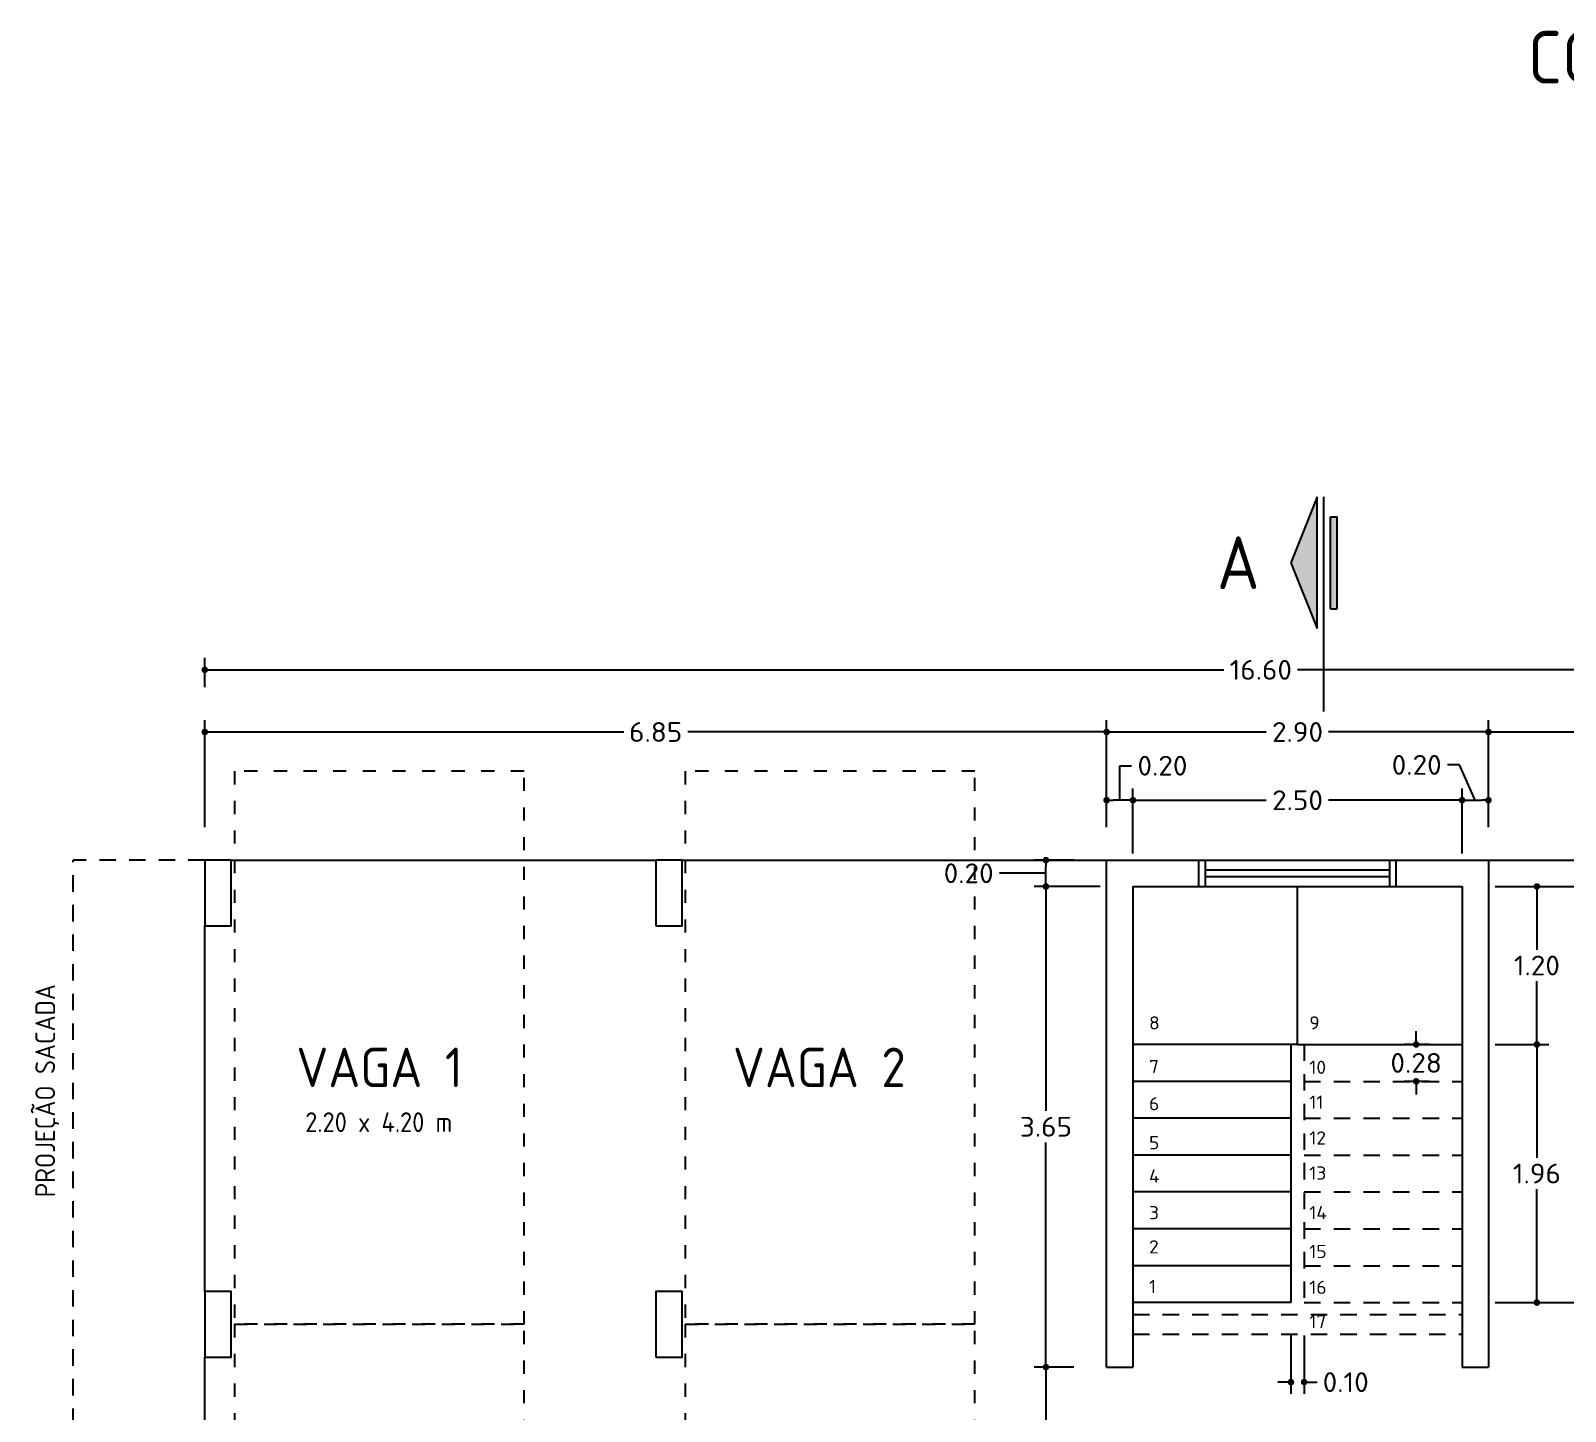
# Model space of a CAD drawing. Extents: x -45.1 to 25.3, y 0 to 51.8.
# Drawn here: x -43.36 to -31.7, y 6.83 to 17.31 of the extents above; entities that cross this region are included whole.
import ezdxf
from ezdxf.enums import TextEntityAlignment as Align

# ---------------------------------------------------------------- set-up
doc = ezdxf.new("R2010")
doc.units = 0
doc.header["$MEASUREMENT"] = 0
doc.linetypes.add('DOT2', pattern=[0.125, 0, -0.125])
doc.linetypes.add('HIDDEN2', pattern=[0.1875, 0.125, -0.0625])
doc.layers.get('0').update_dxf_attribs({"linetype": 'CONTINUOUS'})
doc.layers.get('Defpoints').update_dxf_attribs({"linetype": 'CONTINUOUS'})
for name, color, linetype in [('COTA', 1, 'CONTINUOUS'), ('PAREDE', 4, 'CONTINUOUS'), ('PROJECAO', 1, 'HIDDEN2'), ('VISTA', 251, 'CONTINUOUS')]:
    doc.layers.add(name, color=color, linetype=linetype)
doc.styles.get("Standard").update_dxf_attribs({"font": 'isocp.shx', "width": 1.2})
doc.styles.add('TCTABELA-TXT', font='isocp.shx')
doc.dimstyles.new('eixos', dxfattribs={"dimscale": 0.5, "dimtxt": 0.3, "dimasz": 0.1, "dimexe": 0.18, "dimexo": 0.5, "dimgap": 0.09, "dimtad": 0, "dimtih": 1, "dimtoh": 1, "dimzin": 0, "dimdsep": 46, "dimtxsty": 'Standard', "dimblk": 'DOT', "dimcen": 0.09, "dimadec": 0, "dimazin": 0, "dimtfac": 1, "dimtofl": 0, "dimtmove": 0, "dimatfit": 3, "dimfxl": 1, "dimtolj": 1, "dimtzin": 0, "dimarcsym": 0})

# ---------------------------------------------------------------- blocks, each defined once
blk = doc.blocks.new('ntc')
for p, q in [((0, 0.25), (-0.5, 0.05)), ((0.5, 0.05), (0, 0.25)), ((-0.5, 0.05), (0.5, 0.05)), ((-0.35, -0.05), (0.35, -0.05)), ((-0.35, -0.05), (-0.35, -0.1)), ((-0.35, -0.1), (0.35, -0.1)), ((0.35, -0.05), (0.35, -0.1))]:
    blk.add_line(p, q)
for points in [[(-0.5, 0.05), (0.5, 0.05), (0, 0.25), (0.5, 0.05)], [(-0.35, -0.1), (-0.35, -0.05), (0.35, -0.1), (0.35, -0.05)]]:
    blk.add_solid(points)
blk = doc.blocks.new('_Dot')
at = {"color": 0, "linetype": 'ByBlock', "lineweight": -2}
blk.add_line((-0.5, 0), (-1, 0), dxfattribs=at)
at = {"color": 0, "linetype": 'ByBlock', "const_width": 0.5}
blk.add_lwpolyline([(-0.25, 0, 1), (0.25, 0, 1)], format="xyb", close=True, dxfattribs=at)
blk = doc.blocks.new('*D56')
at = {"layer": 'COTA', "color": 0, "lineweight": -2, "transparency": 16777216}
for p, q in [((-35.436, 7.163), (-35.737, 7.163)), ((-35.647, 7.113), (-35.647, 6.683)), ((-35.647, 6.013), (-35.647, 6.443)), ((-35.236, 5.963), (-35.737, 5.963))]:
    blk.add_line(p, q, dxfattribs=at)
at = {"layer": 'Defpoints', "color": 0, "transparency": 16777216}
for p in [(-35.647, 7.163), (-35.186, 7.163), (-34.986, 5.963)]:
    blk.add_point(p, dxfattribs=at)
at = {"layer": 'COTA', "color": 0, "lineweight": -2, "transparency": 16777216, "xscale": 0.05, "yscale": 0.05, "zscale": 0.05}
for p, rotation in [((-35.647, 7.163), 90), ((-35.647, 5.963), 270)]:
    blk.add_blockref('_Dot', p, dxfattribs=dict(at, rotation=rotation))
at = {"layer": 'COTA', "color": 0, "transparency": 16777216, "insert": (-35.647, 6.563), "char_height": 0.15, "attachment_point": 5}
blk.add_mtext('\\A1;1.20', dxfattribs=at)
blk = doc.blocks.new('*D57')
at = {"layer": 'COTA', "color": 0, "lineweight": -2, "transparency": 16777216}
for p, q in [((-35.236, 10.813), (-35.737, 10.813)), ((-35.647, 10.763), (-35.647, 9.108)), ((-35.647, 7.213), (-35.647, 8.868)), ((-35.436, 7.163), (-35.737, 7.163))]:
    blk.add_line(p, q, dxfattribs=at)
at = {"layer": 'Defpoints', "color": 0, "transparency": 16777216}
for p in [(-35.647, 10.813), (-34.986, 10.813), (-35.186, 7.163)]:
    blk.add_point(p, dxfattribs=at)
at = {"layer": 'COTA', "color": 0, "lineweight": -2, "transparency": 16777216, "xscale": 0.05, "yscale": 0.05, "zscale": 0.05}
for p, rotation in [((-35.647, 10.813), 90), ((-35.647, 7.163), 270)]:
    blk.add_blockref('_Dot', p, dxfattribs=dict(at, rotation=rotation))
at = {"layer": 'COTA', "color": 0, "transparency": 16777216, "insert": (-35.647, 8.988), "char_height": 0.15, "attachment_point": 5}
blk.add_mtext('\\A1;3.65', dxfattribs=at)
blk = doc.blocks.new('*D58')
at = {"layer": 'COTA', "color": 0, "lineweight": -2, "transparency": 16777216}
for p, q in [((-42.036, 11.263), (-42.036, 12.076)), ((-35.186, 11.263), (-35.186, 12.076)), ((-41.986, 11.986), (-38.854, 11.986)), ((-35.236, 11.986), (-38.368, 11.986))]:
    blk.add_line(p, q, dxfattribs=at)
at = {"layer": 'Defpoints', "color": 0, "transparency": 16777216}
for p in [(-35.186, 11.986), (-42.036, 11.013), (-35.186, 11.013)]:
    blk.add_point(p, dxfattribs=at)
at = {"layer": 'COTA', "color": 0, "lineweight": -2, "transparency": 16777216, "xscale": 0.05, "yscale": 0.05, "zscale": 0.05, "rotation": 180}
blk.add_blockref('_Dot', (-42.036, 11.986), dxfattribs=at)
at = {"layer": 'COTA', "color": 0, "lineweight": -2, "transparency": 16777216, "xscale": 0.05, "yscale": 0.05, "zscale": 0.05}
blk.add_blockref('_Dot', (-35.186, 11.986), dxfattribs=at)
at = {"layer": 'COTA', "color": 0, "transparency": 16777216, "insert": (-38.611, 11.986), "char_height": 0.15, "attachment_point": 5}
blk.add_mtext('\\A1;6.85', dxfattribs=at)
blk = doc.blocks.new('*D59')
at = {"layer": 'COTA', "color": 0, "lineweight": -2, "transparency": 16777216}
for p, q in [((-35.186, 11.263), (-35.186, 12.076)), ((-32.286, 11.263), (-32.286, 12.076)), ((-35.136, 11.986), (-33.973, 11.986)), ((-32.336, 11.986), (-33.5, 11.986))]:
    blk.add_line(p, q, dxfattribs=at)
at = {"layer": 'Defpoints', "color": 0, "transparency": 16777216}
for p in [(-32.286, 11.986), (-35.186, 11.013), (-32.286, 11.013)]:
    blk.add_point(p, dxfattribs=at)
at = {"layer": 'COTA', "color": 0, "lineweight": -2, "transparency": 16777216, "xscale": 0.05, "yscale": 0.05, "zscale": 0.05, "rotation": 180}
blk.add_blockref('_Dot', (-35.186, 11.986), dxfattribs=at)
at = {"layer": 'COTA', "color": 0, "lineweight": -2, "transparency": 16777216, "xscale": 0.05, "yscale": 0.05, "zscale": 0.05}
blk.add_blockref('_Dot', (-32.286, 11.986), dxfattribs=at)
at = {"layer": 'COTA', "color": 0, "transparency": 16777216, "insert": (-33.736, 11.986), "char_height": 0.15, "attachment_point": 5}
blk.add_mtext('\\A1;2.90', dxfattribs=at)
blk = doc.blocks.new('*D60')
at = {"layer": 'COTA', "color": 0, "lineweight": -2, "transparency": 16777216}
for p, q in [((-32.286, 11.263), (-32.286, 12.076)), ((-25.436, 11.263), (-25.436, 12.076)), ((-32.236, 11.986), (-29.104, 11.986)), ((-25.486, 11.986), (-28.618, 11.986))]:
    blk.add_line(p, q, dxfattribs=at)
at = {"layer": 'Defpoints', "color": 0, "transparency": 16777216}
for p in [(-25.436, 11.986), (-32.286, 11.013), (-25.436, 11.013)]:
    blk.add_point(p, dxfattribs=at)
at = {"layer": 'COTA', "color": 0, "lineweight": -2, "transparency": 16777216, "xscale": 0.05, "yscale": 0.05, "zscale": 0.05, "rotation": 180}
blk.add_blockref('_Dot', (-32.286, 11.986), dxfattribs=at)
at = {"layer": 'COTA', "color": 0, "lineweight": -2, "transparency": 16777216, "xscale": 0.05, "yscale": 0.05, "zscale": 0.05}
blk.add_blockref('_Dot', (-25.436, 11.986), dxfattribs=at)
at = {"layer": 'COTA', "color": 0, "transparency": 16777216, "insert": (-28.861, 11.986), "char_height": 0.15, "attachment_point": 5}
blk.add_mtext('\\A1;6.85', dxfattribs=at)
blk = doc.blocks.new('*D62')
at = {"layer": 'COTA', "color": 0, "lineweight": -2, "transparency": 16777216}
for p, q in [((-35.436, 11.013), (-35.737, 11.013)), ((-35.647, 10.863), (-35.647, 10.963)), ((-35.91, 10.913), (-36, 10.913)), ((-35.647, 10.913), (-35.91, 10.913)), ((-35.236, 10.813), (-35.737, 10.813))]:
    blk.add_line(p, q, dxfattribs=at)
at = {"layer": 'Defpoints', "color": 0, "transparency": 16777216}
for p in [(-35.647, 11.013), (-35.186, 11.013), (-34.986, 10.813)]:
    blk.add_point(p, dxfattribs=at)
at = {"layer": 'COTA', "color": 0, "lineweight": -2, "transparency": 16777216, "xscale": 0.05, "yscale": 0.05, "zscale": 0.05}
for p, rotation in [((-35.647, 11.013), 90), ((-35.647, 10.813), 270)]:
    blk.add_blockref('_Dot', p, dxfattribs=dict(at, rotation=rotation))
at = {"layer": 'COTA', "color": 0, "transparency": 16777216, "insert": (-36.234, 10.913), "char_height": 0.15, "attachment_point": 5}
blk.add_mtext('\\A1;0.20', dxfattribs=at)
blk = doc.blocks.new('*D65')
at = {"layer": 'COTA', "color": 0, "lineweight": -2, "transparency": 16777216}
for p, q in [((-34.986, 11.063), (-34.986, 11.558)), ((-32.486, 11.063), (-32.486, 11.558)), ((-34.936, 11.468), (-33.973, 11.468)), ((-32.536, 11.468), (-33.5, 11.468))]:
    blk.add_line(p, q, dxfattribs=at)
at = {"layer": 'Defpoints', "color": 0, "transparency": 16777216}
for p in [(-32.486, 11.468), (-34.986, 10.813), (-32.486, 10.813)]:
    blk.add_point(p, dxfattribs=at)
at = {"layer": 'COTA', "color": 0, "lineweight": -2, "transparency": 16777216, "xscale": 0.05, "yscale": 0.05, "zscale": 0.05, "rotation": 180}
blk.add_blockref('_Dot', (-34.986, 11.468), dxfattribs=at)
at = {"layer": 'COTA', "color": 0, "lineweight": -2, "transparency": 16777216, "xscale": 0.05, "yscale": 0.05, "zscale": 0.05}
blk.add_blockref('_Dot', (-32.486, 11.468), dxfattribs=at)
at = {"layer": 'COTA', "color": 0, "transparency": 16777216, "insert": (-33.736, 11.468), "char_height": 0.15, "attachment_point": 5}
blk.add_mtext('\\A1;2.50', dxfattribs=at)
blk = doc.blocks.new('*D66')
at = {"layer": 'COTA', "color": 0, "lineweight": -2, "transparency": 16777216}
for p, q in [((-32.506, 11.736), (-32.596, 11.736)), ((-32.386, 11.468), (-32.506, 11.736)), ((-32.486, 11.063), (-32.486, 11.558)), ((-32.286, 11.263), (-32.286, 11.558)), ((-32.436, 11.468), (-32.336, 11.468))]:
    blk.add_line(p, q, dxfattribs=at)
at = {"layer": 'Defpoints', "color": 0, "transparency": 16777216}
for p in [(-32.286, 11.468), (-32.286, 11.013), (-32.486, 10.813)]:
    blk.add_point(p, dxfattribs=at)
at = {"layer": 'COTA', "color": 0, "lineweight": -2, "transparency": 16777216, "xscale": 0.05, "yscale": 0.05, "zscale": 0.05, "rotation": 180}
blk.add_blockref('_Dot', (-32.486, 11.468), dxfattribs=at)
at = {"layer": 'COTA', "color": 0, "lineweight": -2, "transparency": 16777216, "xscale": 0.05, "yscale": 0.05, "zscale": 0.05}
blk.add_blockref('_Dot', (-32.286, 11.468), dxfattribs=at)
at = {"layer": 'COTA', "color": 0, "transparency": 16777216, "insert": (-32.831, 11.736), "char_height": 0.15, "attachment_point": 5}
blk.add_mtext('\\A1;0.20', dxfattribs=at)
blk = doc.blocks.new('*D67')
at = {"layer": 'COTA', "color": 0, "lineweight": -2, "transparency": 16777216}
for p, q in [((-35.086, 11.468), (-35.086, 11.73)), ((-35.086, 11.73), (-34.996, 11.73)), ((-35.186, 11.513), (-35.186, 11.558)), ((-34.986, 11.063), (-34.986, 11.558)), ((-35.036, 11.468), (-35.136, 11.468))]:
    blk.add_line(p, q, dxfattribs=at)
at = {"layer": 'Defpoints', "color": 0, "transparency": 16777216}
for p in [(-35.186, 11.468), (-35.186, 11.263), (-34.986, 10.813)]:
    blk.add_point(p, dxfattribs=at)
at = {"layer": 'COTA', "color": 0, "lineweight": -2, "transparency": 16777216, "xscale": 0.05, "yscale": 0.05, "zscale": 0.05, "rotation": 180}
blk.add_blockref('_Dot', (-35.186, 11.468), dxfattribs=at)
at = {"layer": 'COTA', "color": 0, "lineweight": -2, "transparency": 16777216, "xscale": 0.05, "yscale": 0.05, "zscale": 0.05}
blk.add_blockref('_Dot', (-34.986, 11.468), dxfattribs=at)
at = {"layer": 'COTA', "color": 0, "transparency": 16777216, "insert": (-34.762, 11.73), "char_height": 0.15, "attachment_point": 5}
blk.add_mtext('\\A1;0.20', dxfattribs=at)
blk = doc.blocks.new('*D68')
at = {"layer": 'COTA', "color": 0, "lineweight": -2, "transparency": 16777216}
for p, q in [((-42.036, 12.326), (-42.036, 12.548)), ((-25.436, 12.326), (-25.436, 12.548)), ((-41.986, 12.458), (-34.295, 12.458)), ((-25.486, 12.458), (-33.736, 12.458))]:
    blk.add_line(p, q, dxfattribs=at)
at = {"layer": 'Defpoints', "color": 0, "transparency": 16777216}
for p in [(-25.436, 12.458), (-42.036, 12.076), (-25.436, 12.076)]:
    blk.add_point(p, dxfattribs=at)
at = {"layer": 'COTA', "color": 0, "lineweight": -2, "transparency": 16777216, "xscale": 0.05, "yscale": 0.05, "zscale": 0.05, "rotation": 180}
blk.add_blockref('_Dot', (-42.036, 12.458), dxfattribs=at)
at = {"layer": 'COTA', "color": 0, "lineweight": -2, "transparency": 16777216, "xscale": 0.05, "yscale": 0.05, "zscale": 0.05}
blk.add_blockref('_Dot', (-25.436, 12.458), dxfattribs=at)
at = {"layer": 'COTA', "color": 0, "transparency": 16777216, "insert": (-34.015, 12.458), "char_height": 0.15, "attachment_point": 5}
blk.add_mtext('\\A1;16.60', dxfattribs=at)
blk = doc.blocks.new('*D72')
at = {"layer": 'COTA', "color": 0, "lineweight": -2, "transparency": 16777216}
for p, q in [((-32.236, 10.813), (-31.376, 10.813)), ((-31.466, 10.763), (-31.466, 9.353)), ((-31.466, 7.703), (-31.466, 9.113)), ((-32.236, 7.653), (-31.376, 7.653))]:
    blk.add_line(p, q, dxfattribs=at)
at = {"layer": 'Defpoints', "color": 0, "transparency": 16777216}
for p in [(-32.486, 10.813), (-31.466, 10.813), (-32.486, 7.653)]:
    blk.add_point(p, dxfattribs=at)
at = {"layer": 'COTA', "color": 0, "lineweight": -2, "transparency": 16777216, "xscale": 0.05, "yscale": 0.05, "zscale": 0.05}
for p, rotation in [((-31.466, 10.813), 90), ((-31.466, 7.653), 270)]:
    blk.add_blockref('_Dot', p, dxfattribs=dict(at, rotation=rotation))
at = {"layer": 'COTA', "color": 0, "transparency": 16777216, "insert": (-31.466, 9.233), "char_height": 0.15, "attachment_point": 5}
blk.add_mtext('\\A1;3.16', dxfattribs=at)
blk = doc.blocks.new('*D97')
at = {"layer": 'COTA', "color": 0, "lineweight": -2, "transparency": 16777216}
for p, q in [((-32.236, 10.813), (-31.828, 10.813)), ((-31.918, 10.763), (-31.918, 10.333)), ((-31.918, 9.663), (-31.918, 10.093)), ((-32.236, 9.613), (-31.828, 9.613))]:
    blk.add_line(p, q, dxfattribs=at)
at = {"layer": 'Defpoints', "color": 0, "transparency": 16777216}
for p in [(-32.486, 10.813), (-32.486, 9.613), (-31.918, 9.613)]:
    blk.add_point(p, dxfattribs=at)
at = {"layer": 'COTA', "color": 0, "lineweight": -2, "transparency": 16777216, "xscale": 0.05, "yscale": 0.05, "zscale": 0.05}
for p, rotation in [((-31.918, 10.813), 90), ((-31.918, 9.613), 270)]:
    blk.add_blockref('_Dot', p, dxfattribs=dict(at, rotation=rotation))
at = {"layer": 'COTA', "color": 0, "transparency": 16777216, "insert": (-31.918, 10.213), "char_height": 0.15, "attachment_point": 5}
blk.add_mtext('\\A1;1.20', dxfattribs=at)
blk = doc.blocks.new('*D98')
at = {"layer": 'COTA', "color": 0, "lineweight": -2, "transparency": 16777216}
for p, q in [((-32.236, 9.613), (-31.828, 9.613)), ((-31.918, 9.563), (-31.918, 8.753)), ((-31.918, 7.703), (-31.918, 8.513)), ((-32.236, 7.653), (-31.828, 7.653))]:
    blk.add_line(p, q, dxfattribs=at)
at = {"layer": 'Defpoints', "color": 0, "transparency": 16777216}
for p in [(-32.486, 9.613), (-32.486, 7.653), (-31.918, 7.653)]:
    blk.add_point(p, dxfattribs=at)
at = {"layer": 'COTA', "color": 0, "lineweight": -2, "transparency": 16777216, "xscale": 0.05, "yscale": 0.05, "zscale": 0.05}
for p, rotation in [((-31.918, 9.613), 90), ((-31.918, 7.653), 270)]:
    blk.add_blockref('_Dot', p, dxfattribs=dict(at, rotation=rotation))
at = {"layer": 'COTA', "color": 0, "transparency": 16777216, "insert": (-31.918, 8.633), "char_height": 0.15, "attachment_point": 5}
blk.add_mtext('\\A1;1.96', dxfattribs=at)
blk = doc.blocks.new('*D99')
at = {"layer": 'COTA', "color": 0, "lineweight": -2, "transparency": 16777216}
for p, q in [((-32.835, 9.663), (-32.835, 9.713)), ((-32.736, 9.613), (-32.925, 9.613)), ((-32.736, 9.333), (-32.925, 9.333)), ((-32.835, 9.283), (-32.835, 9.233))]:
    blk.add_line(p, q, dxfattribs=at)
at = {"layer": 'Defpoints', "color": 0, "transparency": 16777216}
for p in [(-32.486, 9.613), (-32.835, 9.333), (-32.486, 9.333)]:
    blk.add_point(p, dxfattribs=at)
at = {"layer": 'COTA', "color": 0, "lineweight": -2, "transparency": 16777216, "xscale": 0.05, "yscale": 0.05, "zscale": 0.05}
for p, rotation in [((-32.835, 9.613), 270), ((-32.835, 9.333), 90)]:
    blk.add_blockref('_Dot', p, dxfattribs=dict(at, rotation=rotation))
at = {"layer": 'COTA', "color": 0, "transparency": 16777216, "insert": (-32.835, 9.473), "char_height": 0.15, "attachment_point": 5}
blk.add_mtext('\\A1;0.28', dxfattribs=at)
blk = doc.blocks.new('*D100')
at = {"layer": 'COTA', "color": 0, "lineweight": -2, "transparency": 16777216}
for p, q in [((-33.786, 7.403), (-33.786, 6.959)), ((-33.686, 7.403), (-33.686, 6.959)), ((-33.836, 7.049), (-33.886, 7.049)), ((-33.636, 7.049), (-33.586, 7.049))]:
    blk.add_line(p, q, dxfattribs=at)
at = {"layer": 'Defpoints', "color": 0, "transparency": 16777216}
for p in [(-33.786, 7.653), (-33.686, 7.653), (-33.686, 7.049)]:
    blk.add_point(p, dxfattribs=at)
at = {"layer": 'COTA', "color": 0, "lineweight": -2, "transparency": 16777216, "xscale": 0.05, "yscale": 0.05, "zscale": 0.05}
blk.add_blockref('_Dot', (-33.786, 7.049), dxfattribs=at)
at = {"layer": 'COTA', "color": 0, "lineweight": -2, "transparency": 16777216, "xscale": 0.05, "yscale": 0.05, "zscale": 0.05, "rotation": 180}
blk.add_blockref('_Dot', (-33.686, 7.049), dxfattribs=at)
at = {"layer": 'COTA', "color": 0, "transparency": 16777216, "insert": (-33.37, 7.049), "char_height": 0.15, "attachment_point": 5}
blk.add_mtext('\\A1;0.10', dxfattribs=at)

msp = doc.modelspace()

# ---------------------------------------------------------------- linework, layer by layer
at = {"linetype": 'Continuous'}
for p, q in [((-33.536, 12.142), (-33.536, 13.771)), ((-33.736, 9.613), (-33.736, 10.813))]:
    msp.add_line(p, q, dxfattribs=at)
for p, q in [((-41.836, 11.013), (-38.611, 11.013)), ((-38.411, 11.013), (-35.186, 11.013)), ((-32.286, 11.013), (-29.061, 11.013)), ((-42.036, 7.738), (-42.036, 10.513)), ((-33.736, 9.613), (-34.986, 9.613)), ((-33.786, 9.613), (-33.786, 7.653)), ((-33.736, 9.613), (-32.486, 9.613)), ((-33.786, 9.333), (-34.986, 9.333)), ((-33.786, 9.053), (-34.986, 9.053)), ((-33.786, 8.773), (-34.986, 8.773)), ((-33.786, 8.493), (-34.986, 8.493)), ((-33.786, 8.213), (-34.986, 8.213)), ((-33.786, 7.933), (-34.986, 7.933)), ((-33.786, 7.653), (-34.986, 7.653)), ((-42.036, 4.463), (-42.036, 7.238))]:
    msp.add_line(p, q)
at = {"linetype": 'DOT2'}
for points in [[(-41.811, 7.488), (-39.611, 7.488), (-39.611, 11.688), (-41.811, 11.688)], [(-38.386, 7.488), (-36.186, 7.488), (-36.186, 11.688), (-38.386, 11.688)], [(-41.811, 3.288), (-39.611, 3.288), (-39.611, 7.488), (-41.811, 7.488)], [(-38.386, 3.288), (-36.186, 3.288), (-36.186, 7.488), (-38.386, 7.488)]]:
    msp.add_lwpolyline(points, close=True, dxfattribs=at)
at = {"layer": 'PAREDE'}
for p, q in [((-35.186, 7.163), (-35.186, 11.013)), ((-35.186, 11.013), (-34.486, 11.013)), ((-34.486, 10.813), (-34.486, 11.013)), ((-32.986, 11.013), (-32.286, 11.013)), ((-32.986, 10.813), (-32.986, 11.013)), ((-34.986, 10.813), (-34.486, 10.813)), ((-32.986, 10.813), (-32.486, 10.813))]:
    msp.add_line(p, q, dxfattribs=at)
at = {"layer": 'PAREDE', "linetype": 'Continuous'}
for p, q in [((-32.286, 11.013), (-32.286, 7.163)), ((-34.986, 10.813), (-34.986, 7.163)), ((-32.486, 10.813), (-32.486, 7.163)), ((-35.186, 7.163), (-34.986, 7.163)), ((-32.486, 7.163), (-32.286, 7.163))]:
    msp.add_line(p, q, dxfattribs=at)
at = {"layer": 'PAREDE'}
for points in [[(-42.036, 10.513), (-41.836, 10.513), (-41.836, 11.013), (-42.036, 11.013)], [(-38.611, 10.513), (-38.411, 10.513), (-38.411, 11.013), (-38.611, 11.013)], [(-42.036, 7.238), (-41.836, 7.238), (-41.836, 7.738), (-42.036, 7.738)], [(-38.611, 7.238), (-38.411, 7.238), (-38.411, 7.738), (-38.611, 7.738)]]:
    msp.add_lwpolyline(points, close=True, dxfattribs=at)
at = {"layer": 'PROJECAO'}
for p, q in [((-43.036, 4.023), (-43.036, 11.013)), ((-42.036, 11.013), (-43.036, 11.013)), ((-33.686, 9.613), (-33.686, 7.653)), ((-33.686, 9.333), (-32.486, 9.333)), ((-33.686, 9.053), (-32.486, 9.053)), ((-33.686, 8.773), (-32.486, 8.773)), ((-33.686, 8.493), (-32.486, 8.493)), ((-33.686, 8.213), (-32.486, 8.213)), ((-33.686, 7.933), (-32.486, 7.933)), ((-33.686, 7.653), (-32.486, 7.653)), ((-34.986, 7.563), (-32.486, 7.563)), ((-34.986, 7.413), (-32.486, 7.413))]:
    msp.add_line(p, q, dxfattribs=at)
at = {"layer": 'VISTA'}
for p, q in [((-34.486, 11.013), (-32.986, 11.013)), ((-34.436, 10.813), (-34.436, 11.013)), ((-33.036, 10.813), (-33.036, 11.013)), ((-34.436, 10.938), (-33.036, 10.938)), ((-34.436, 10.888), (-33.036, 10.888)), ((-34.486, 10.813), (-32.986, 10.813))]:
    msp.add_line(p, q, dxfattribs=at)

# ---------------------------------------------------------------- block references
at = {"linetype": 'Continuous', "rotation": 90}
msp.add_blockref('ntc', (-33.536, 13.271), dxfattribs=at)

# ---------------------------------------------------------------- texts
at = {"color": 3}
msp.add_text('CORTE A-A', height=0.4, dxfattribs=at).set_placement((-31.986, 16.91))
at = {"color": 4}
msp.add_text('A', height=0.4, dxfattribs=at).set_placement((-34.186, 13.271), align=Align.MIDDLE)
at = {"style": 'TCTABELA-TXT'}
msp.add_text('PROJEÇÃO SACADA', height=0.15, rotation=90, dxfattribs=at).set_placement((-43.173, 8.452))
for s, height, p in [('VAGA 1', 0.3, (-41.34, 9.289)), ('VAGA 2', 0.3, (-38.024, 9.289)), ('2.20 x 4.20 m', 0.15, (-41.273, 8.948))]:
    msp.add_text(s, height=height, dxfattribs=at).set_placement(p)
at = {"layer": 'COTA', "width": 1.2}
for s, p in [('8', (-34.864, 9.727)), ('9', (-33.647, 9.727)), ('7', (-34.864, 9.396)), ('10', (-33.647, 9.39)), ('6', (-34.864, 9.113)), ('11', (-33.647, 9.125)), ('5', (-34.864, 8.817)), ('12', (-33.647, 8.853)), ('4', (-34.864, 8.564)), ('13', (-33.647, 8.587)), ('3', (-34.864, 8.286)), ('14', (-33.647, 8.286)), ('2', (-34.864, 8.026)), ('15', (-33.647, 7.991)), ('1', (-34.864, 7.725)), ('16', (-33.647, 7.719)), ('17', (-33.647, 7.459))]:
    msp.add_text(s, height=0.1, dxfattribs=at).set_placement(p)

# ---------------------------------------------------------------- dimensions: what is measured, and where the dimension line sits
at = {"layer": 'COTA'}
dim = msp.add_linear_dim(base=(-25.436, 12.458), p1=(-42.036, 12.076), p2=(-25.436, 12.076), dimstyle='eixos', dxfattribs=at)
dim.commit()
dim.dimension.update_dxf_attribs({"geometry": '*D68', "text_midpoint": (-34.015, 12.458), "dimtype": 160})
for base, p1, p2, picture, middle in [((-35.186, 11.986), (-42.036, 11.013), (-35.186, 11.013), '*D58', (-38.611, 11.986)), ((-32.286, 11.986), (-35.186, 11.013), (-32.286, 11.013), '*D59', (-33.736, 11.986)), ((-25.436, 11.986), (-32.286, 11.013), (-25.436, 11.013), '*D60', (-28.861, 11.986)), ((-35.186, 11.468), (-34.986, 10.813), (-35.186, 11.263), '*D67', (-34.951, 11.73))]:
    dim = msp.add_linear_dim(base=base, p1=p1, p2=p2, dimstyle='eixos', override={"dimtmove": 1}, dxfattribs=at)
    dim.commit()
    dim.dimension.update_dxf_attribs({"geometry": picture, "text_midpoint": middle})
dim = msp.add_linear_dim(base=(-32.286, 11.468), p1=(-32.486, 10.813), p2=(-32.286, 11.013), dimstyle='eixos', override={"dimtmove": 1}, dxfattribs=at)
dim.commit()
dim.dimension.update_dxf_attribs({"geometry": '*D66', "text_midpoint": (-32.641, 11.736), "dimtype": 160})
for base, p1, p2, picture, middle in [((-32.486, 11.468), (-34.986, 10.813), (-32.486, 10.813), '*D65', (-33.736, 11.468)), ((-33.686, 7.049), (-33.786, 7.653), (-33.686, 7.653), '*D100', (-33.37, 7.049))]:
    dim = msp.add_linear_dim(base=base, p1=p1, p2=p2, dimstyle='eixos', dxfattribs=at)
    dim.commit()
    dim.dimension.update_dxf_attribs({"geometry": picture, "text_midpoint": middle})
for base, p1, p2, picture, middle in [((-35.647, 11.013), (-34.986, 10.813), (-35.186, 11.013), '*D62', (-36.045, 10.913)), ((-35.647, 10.813), (-35.186, 7.163), (-34.986, 10.813), '*D57', (-35.647, 8.988)), ((-35.647, 7.163), (-34.986, 5.963), (-35.186, 7.163), '*D56', (-35.647, 6.563))]:
    dim = msp.add_linear_dim(base=base, p1=p1, p2=p2, angle=270, dimstyle='eixos', override={"dimtmove": 1}, dxfattribs=at)
    dim.commit()
    dim.dimension.update_dxf_attribs({"geometry": picture, "text_midpoint": middle})
for base, p1, p2, picture, middle in [((-31.466, 10.813), (-32.486, 7.653), (-32.486, 10.813), '*D72', (-31.466, 9.233)), ((-31.918, 9.613), (-32.486, 10.813), (-32.486, 9.613), '*D97', (-31.918, 10.213)), ((-32.835, 9.333), (-32.486, 9.613), (-32.486, 9.333), '*D99', (-32.835, 9.473)), ((-31.918, 7.653), (-32.486, 9.613), (-32.486, 7.653), '*D98', (-31.918, 8.633))]:
    dim = msp.add_linear_dim(base=base, p1=p1, p2=p2, angle=90, dimstyle='eixos', dxfattribs=at)
    dim.commit()
    dim.dimension.update_dxf_attribs({"geometry": picture, "text_midpoint": middle})

doc.saveas('drawing.dxf')
